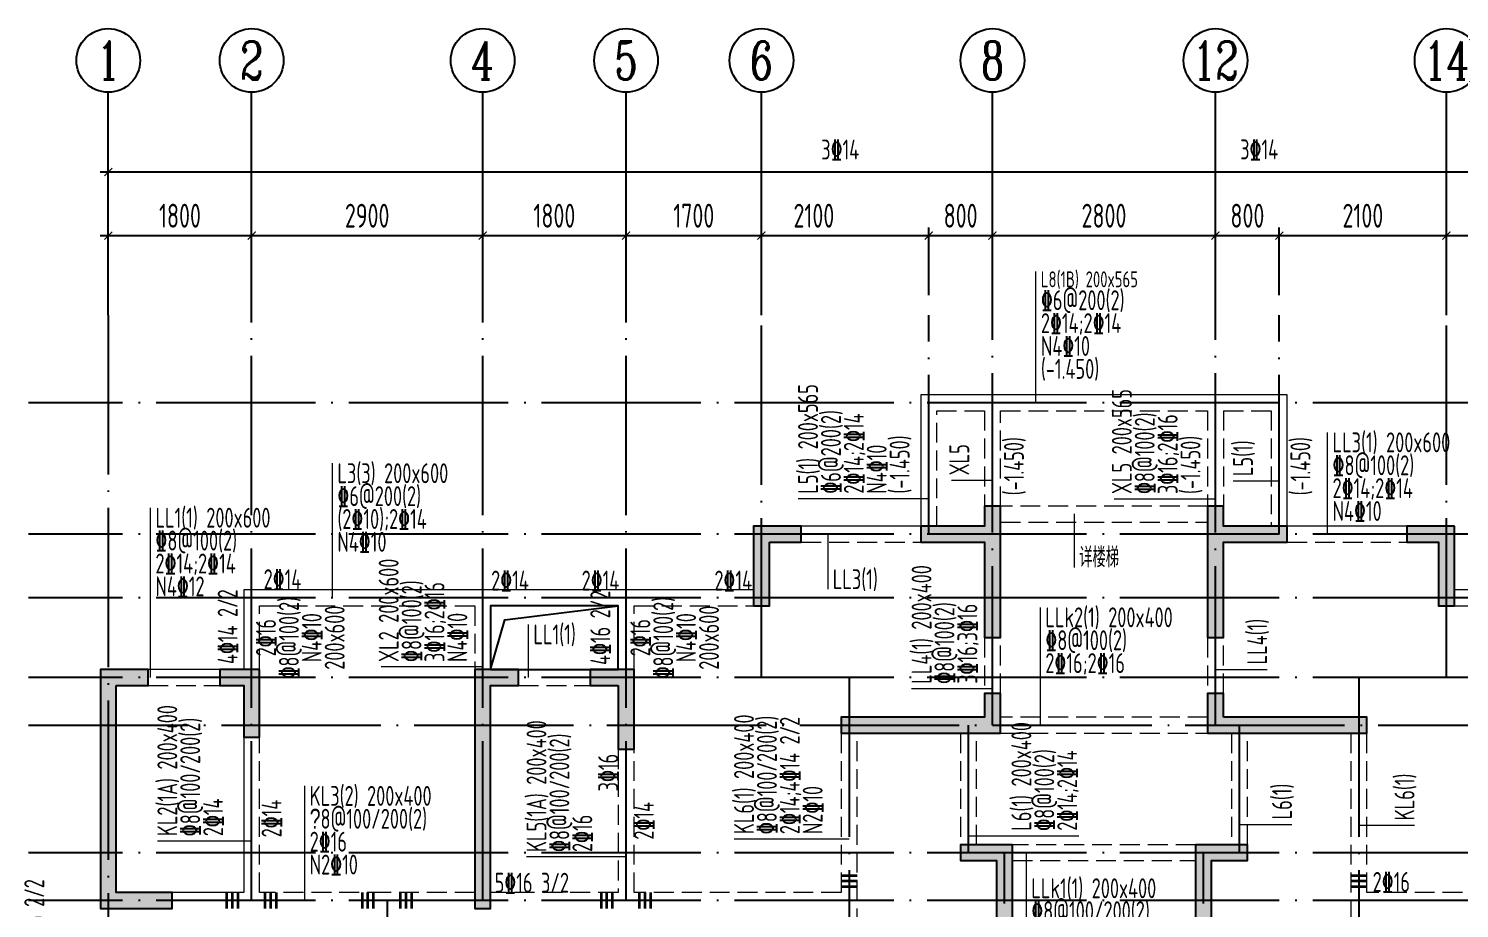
# Model space of a CAD drawing. Extents: x -1307975 to -76406, y -96289 to 379359.
# Drawn here: x -742851 to -724889, y 77264 to 88314 of the extents above; entities that cross this region are included whole.
import ezdxf
from ezdxf.enums import TextEntityAlignment as Align

# ---------------------------------------------------------------- set-up
doc = ezdxf.new("R2010")
doc.units = 0
doc.header["$LTSCALE"] = 1000
doc.linetypes.add('DASH', pattern=[0.35, 0.25, -0.1])
doc.linetypes.add('DOTE', pattern=[2.42, 2, -0.2, 0.02, -0.2])
doc.layers.get('0').update_dxf_attribs({"linetype": 'CONTINUOUS'})
doc.layers.get('DEFPOINTS').update_dxf_attribs({"linetype": 'CONTINUOUS'})
for name, color, linetype in [('A-AXIS', 1, 'CONTINUOUS'), ('A-DOTE', 10, 'DOTE'), ('AXIS_NUM', 7, 'CONTINUOUS'), ('S-D洞口', 4, 'CONTINUOUS'), ('S-L主梁线', 4, 'DASH'), ('S-L梁编号', 6, 'CONTINUOUS'), ('S-L梁配筋', 7, 'CONTINUOUS'), ('S-Q墙填充', 252, 'CONTINUOUS'), ('S-Q墙实线', 6, 'CONTINUOUS'), ('S-Y一般标注', 3, 'CONTINUOUS')]:
    doc.layers.add(name, color=color, linetype=linetype)
doc.layers.add('梁附加箍筋', color=1, linetype='CONTINUOUS', lineweight=35)
doc.styles.add('TSSD_Axis', font='complex.shx', dxfattribs={"width": 0.7, "bigfont": 'hztxt.shx'})
doc.styles.add('TSSD_DIMENSION', font='Tssdeng.shx', dxfattribs={"width": 0.7, "bigfont": 'tssdchn.shx'})
doc.styles.add('TSSD_REIN', font='tssdeng.shx', dxfattribs={"width": 0.7, "height": 300, "bigfont": 'tssdchn.shx'})
doc.dimstyles.new('TSSD_100_100', dxfattribs={"dimtxt": 300, "dimasz": 100, "dimexe": 100, "dimexo": 250, "dimgap": 100, "dimtad": 1, "dimdec": 0, "dimzin": 0, "dimdsep": 46, "dimtxsty": 'TSSD_DIMENSION', "dimblk": 'ARCHTICK', "dimcen": 0, "dimdle": 100, "dimclrt": 7, "dimadec": 0, "dimazin": 0, "dimtfac": 1, "dimtdec": 0, "dimtix": 1, "dimtmove": 2, "dimatfit": 3, "dimldrblk": 'ARCHTICK', "dimfxl": 1, "dimtolj": 1, "dimtzin": 0, "dimarcsym": 0})

# ---------------------------------------------------------------- blocks, each defined once
blk = doc.blocks.new('ts_axno')
at = {"color": 0, "linetype": 'ByBlock', "lineweight": -2}
blk.add_circle((0, 0), 0.5, dxfattribs=at)
at = {"color": 0, "linetype": 'ByBlock', "lineweight": -2, "style": 'TSSD_Axis', "width": 0.7}
blk.add_attdef('A', text='', height=0.6, dxfattribs=at).set_placement((0, 0), align=Align.MIDDLE_CENTER)
blk = doc.blocks.new('_ArchTick')
at = {"color": 0, "linetype": 'ByBlock', "const_width": 0.15}
blk.add_lwpolyline([(-0.5, -0.5), (0.5, 0.5)], dxfattribs=at)
blk = doc.blocks.new('*D264')
at = {"layer": 'DEFPOINTS', "color": 0, "transparency": 16777216}
for p in [(6400, 19250), (4600, 18250), (6400, 18250)]:
    blk.add_point(p, dxfattribs=at)
at = {"layer": 'S-Y一般标注', "color": 0, "lineweight": -2, "transparency": 16777216}
for p, q in [((4500, 19250), (6500, 19250)), ((4600, 18500), (4600, 19350)), ((6400, 18500), (6400, 19350))]:
    blk.add_line(p, q, dxfattribs=at)
at = {"layer": 'S-Y一般标注', "color": 0, "lineweight": -2, "transparency": 16777216, "xscale": 100, "yscale": 100, "zscale": 100, "rotation": 180}
blk.add_blockref('_ArchTick', (4600, 19250), dxfattribs=at)
at = {"layer": 'S-Y一般标注', "color": 0, "lineweight": -2, "transparency": 16777216, "xscale": 100, "yscale": 100, "zscale": 100}
blk.add_blockref('_ArchTick', (6400, 19250), dxfattribs=at)
at = {"layer": 'S-Y一般标注', "color": 7, "transparency": 16777216, "insert": (5500, 19500), "char_height": 300, "attachment_point": 5, "style": 'TSSD_DIMENSION'}
blk.add_mtext('\\A1;1800', dxfattribs=at)
blk = doc.blocks.new('*D265')
at = {"layer": 'DEFPOINTS', "color": 0, "transparency": 16777216}
for p in [(9300, 19250), (6400, 18250), (9300, 18250)]:
    blk.add_point(p, dxfattribs=at)
at = {"layer": 'S-Y一般标注', "color": 0, "lineweight": -2, "transparency": 16777216}
for p, q in [((6300, 19250), (9400, 19250)), ((6400, 18500), (6400, 19350)), ((9300, 18500), (9300, 19350))]:
    blk.add_line(p, q, dxfattribs=at)
at = {"layer": 'S-Y一般标注', "color": 0, "lineweight": -2, "transparency": 16777216, "xscale": 100, "yscale": 100, "zscale": 100, "rotation": 180}
blk.add_blockref('_ArchTick', (6400, 19250), dxfattribs=at)
at = {"layer": 'S-Y一般标注', "color": 0, "lineweight": -2, "transparency": 16777216, "xscale": 100, "yscale": 100, "zscale": 100}
blk.add_blockref('_ArchTick', (9300, 19250), dxfattribs=at)
at = {"layer": 'S-Y一般标注', "color": 7, "transparency": 16777216, "insert": (7850, 19500), "char_height": 300, "attachment_point": 5, "style": 'TSSD_DIMENSION'}
blk.add_mtext('\\A1;2900', dxfattribs=at)
blk = doc.blocks.new('*D266')
at = {"layer": 'DEFPOINTS', "color": 0, "transparency": 16777216}
for p in [(11100, 19250), (9300, 18250), (11100, 18250)]:
    blk.add_point(p, dxfattribs=at)
at = {"layer": 'S-Y一般标注', "color": 0, "lineweight": -2, "transparency": 16777216}
for p, q in [((9200, 19250), (11200, 19250)), ((9300, 18500), (9300, 19350)), ((11100, 18500), (11100, 19350))]:
    blk.add_line(p, q, dxfattribs=at)
at = {"layer": 'S-Y一般标注', "color": 0, "lineweight": -2, "transparency": 16777216, "xscale": 100, "yscale": 100, "zscale": 100, "rotation": 180}
blk.add_blockref('_ArchTick', (9300, 19250), dxfattribs=at)
at = {"layer": 'S-Y一般标注', "color": 0, "lineweight": -2, "transparency": 16777216, "xscale": 100, "yscale": 100, "zscale": 100}
blk.add_blockref('_ArchTick', (11100, 19250), dxfattribs=at)
at = {"layer": 'S-Y一般标注', "color": 7, "transparency": 16777216, "insert": (10200, 19500), "char_height": 300, "attachment_point": 5, "style": 'TSSD_DIMENSION'}
blk.add_mtext('\\A1;1800', dxfattribs=at)
blk = doc.blocks.new('*D267')
at = {"layer": 'DEFPOINTS', "color": 0, "transparency": 16777216}
for p in [(12800, 19250), (11100, 18250), (12800, 18250)]:
    blk.add_point(p, dxfattribs=at)
at = {"layer": 'S-Y一般标注', "color": 0, "lineweight": -2, "transparency": 16777216}
for p, q in [((11000, 19250), (12900, 19250)), ((11100, 18500), (11100, 19350)), ((12800, 18500), (12800, 19350))]:
    blk.add_line(p, q, dxfattribs=at)
at = {"layer": 'S-Y一般标注', "color": 0, "lineweight": -2, "transparency": 16777216, "xscale": 100, "yscale": 100, "zscale": 100, "rotation": 180}
blk.add_blockref('_ArchTick', (11100, 19250), dxfattribs=at)
at = {"layer": 'S-Y一般标注', "color": 0, "lineweight": -2, "transparency": 16777216, "xscale": 100, "yscale": 100, "zscale": 100}
blk.add_blockref('_ArchTick', (12800, 19250), dxfattribs=at)
at = {"layer": 'S-Y一般标注', "color": 7, "transparency": 16777216, "insert": (11950, 19500), "char_height": 300, "attachment_point": 5, "style": 'TSSD_DIMENSION'}
blk.add_mtext('\\A1;1700', dxfattribs=at)
blk = doc.blocks.new('*D268')
at = {"layer": 'DEFPOINTS', "color": 0, "transparency": 16777216}
for p in [(14900, 19250), (12800, 18250), (14900, 18250)]:
    blk.add_point(p, dxfattribs=at)
at = {"layer": 'S-Y一般标注', "color": 0, "lineweight": -2, "transparency": 16777216}
for p, q in [((12700, 19250), (15000, 19250)), ((12800, 18500), (12800, 19350)), ((14900, 18500), (14900, 19350))]:
    blk.add_line(p, q, dxfattribs=at)
at = {"layer": 'S-Y一般标注', "color": 0, "lineweight": -2, "transparency": 16777216, "xscale": 100, "yscale": 100, "zscale": 100, "rotation": 180}
blk.add_blockref('_ArchTick', (12800, 19250), dxfattribs=at)
at = {"layer": 'S-Y一般标注', "color": 0, "lineweight": -2, "transparency": 16777216, "xscale": 100, "yscale": 100, "zscale": 100}
blk.add_blockref('_ArchTick', (14900, 19250), dxfattribs=at)
at = {"layer": 'S-Y一般标注', "color": 7, "transparency": 16777216, "insert": (13458, 19500), "char_height": 300, "attachment_point": 5, "style": 'TSSD_DIMENSION'}
blk.add_mtext('\\A1;2100', dxfattribs=at)
blk = doc.blocks.new('*D269')
at = {"layer": 'DEFPOINTS', "color": 0, "transparency": 16777216}
for p in [(18500, 19250), (15700, 18250), (18500, 18250)]:
    blk.add_point(p, dxfattribs=at)
at = {"layer": 'S-Y一般标注', "color": 0, "lineweight": -2, "transparency": 16777216}
for p, q in [((15600, 19250), (18600, 19250)), ((15700, 18500), (15700, 19350)), ((18500, 18500), (18500, 19350))]:
    blk.add_line(p, q, dxfattribs=at)
at = {"layer": 'S-Y一般标注', "color": 0, "lineweight": -2, "transparency": 16777216, "xscale": 100, "yscale": 100, "zscale": 100, "rotation": 180}
blk.add_blockref('_ArchTick', (15700, 19250), dxfattribs=at)
at = {"layer": 'S-Y一般标注', "color": 0, "lineweight": -2, "transparency": 16777216, "xscale": 100, "yscale": 100, "zscale": 100}
blk.add_blockref('_ArchTick', (18500, 19250), dxfattribs=at)
at = {"layer": 'S-Y一般标注', "color": 7, "transparency": 16777216, "insert": (17100, 19500), "char_height": 300, "attachment_point": 5, "style": 'TSSD_DIMENSION'}
blk.add_mtext('\\A1;2800', dxfattribs=at)
blk = doc.blocks.new('*D270')
at = {"layer": 'DEFPOINTS', "color": 0, "transparency": 16777216}
for p in [(19300, 19250), (18500, 18250), (19300, 18250)]:
    blk.add_point(p, dxfattribs=at)
at = {"layer": 'S-Y一般标注', "color": 0, "lineweight": -2, "transparency": 16777216}
for p, q in [((18400, 19250), (19400, 19250)), ((18500, 18500), (18500, 19350)), ((19300, 18500), (19300, 19350))]:
    blk.add_line(p, q, dxfattribs=at)
at = {"layer": 'S-Y一般标注', "color": 0, "lineweight": -2, "transparency": 16777216, "xscale": 100, "yscale": 100, "zscale": 100, "rotation": 180}
blk.add_blockref('_ArchTick', (18500, 19250), dxfattribs=at)
at = {"layer": 'S-Y一般标注', "color": 0, "lineweight": -2, "transparency": 16777216, "xscale": 100, "yscale": 100, "zscale": 100}
blk.add_blockref('_ArchTick', (19300, 19250), dxfattribs=at)
at = {"layer": 'S-Y一般标注', "color": 7, "transparency": 16777216, "insert": (18900, 19500), "char_height": 300, "attachment_point": 5, "style": 'TSSD_DIMENSION'}
blk.add_mtext('\\A1;800', dxfattribs=at)
blk = doc.blocks.new('*D271')
at = {"layer": 'DEFPOINTS', "color": 0, "transparency": 16777216}
for p in [(23100, 19250), (21400, 18250), (23100, 18250)]:
    blk.add_point(p, dxfattribs=at)
at = {"layer": 'S-Y一般标注', "color": 0, "lineweight": -2, "transparency": 16777216}
for p, q in [((21300, 19250), (23200, 19250)), ((21400, 18500), (21400, 19350)), ((23100, 18500), (23100, 19350))]:
    blk.add_line(p, q, dxfattribs=at)
at = {"layer": 'S-Y一般标注', "color": 0, "lineweight": -2, "transparency": 16777216, "xscale": 100, "yscale": 100, "zscale": 100, "rotation": 180}
blk.add_blockref('_ArchTick', (21400, 19250), dxfattribs=at)
at = {"layer": 'S-Y一般标注', "color": 0, "lineweight": -2, "transparency": 16777216, "xscale": 100, "yscale": 100, "zscale": 100}
blk.add_blockref('_ArchTick', (23100, 19250), dxfattribs=at)
at = {"layer": 'S-Y一般标注', "color": 7, "transparency": 16777216, "insert": (22250, 19500), "char_height": 300, "attachment_point": 5, "style": 'TSSD_DIMENSION'}
blk.add_mtext('\\A1;1700', dxfattribs=at)
blk = doc.blocks.new('*D286')
at = {"layer": 'DEFPOINTS', "color": 0, "transparency": 16777216}
for p in [(54600, 20050), (4600, 18250), (54600, 18250)]:
    blk.add_point(p, dxfattribs=at)
at = {"layer": 'S-Y一般标注', "color": 0, "lineweight": -2, "transparency": 16777216}
for p, q in [((4600, 18500), (4600, 20150)), ((54600, 18500), (54600, 20150)), ((4500, 20050), (54700, 20050))]:
    blk.add_line(p, q, dxfattribs=at)
at = {"layer": 'S-Y一般标注', "color": 0, "lineweight": -2, "transparency": 16777216, "xscale": 100, "yscale": 100, "zscale": 100, "rotation": 180}
blk.add_blockref('_ArchTick', (4600, 20050), dxfattribs=at)
at = {"layer": 'S-Y一般标注', "color": 0, "lineweight": -2, "transparency": 16777216, "xscale": 100, "yscale": 100, "zscale": 100}
blk.add_blockref('_ArchTick', (54600, 20050), dxfattribs=at)
at = {"layer": 'S-Y一般标注', "color": 7, "transparency": 16777216, "insert": (29600, 20300), "char_height": 300, "attachment_point": 5, "style": 'TSSD_DIMENSION'}
blk.add_mtext('\\A1;50000', dxfattribs=at)
blk = doc.blocks.new('*D297')
at = {"layer": 'DEFPOINTS', "color": 0, "transparency": 16777216}
for p in [(15700, 19250), (14900, 18250), (15700, 18250)]:
    blk.add_point(p, dxfattribs=at)
at = {"layer": 'S-Y一般标注', "color": 0, "lineweight": -2, "transparency": 16777216}
for p, q in [((14800, 19250), (15800, 19250)), ((14900, 18500), (14900, 19350)), ((15700, 18500), (15700, 19350))]:
    blk.add_line(p, q, dxfattribs=at)
at = {"layer": 'S-Y一般标注', "color": 0, "lineweight": -2, "transparency": 16777216, "xscale": 100, "yscale": 100, "zscale": 100, "rotation": 180}
blk.add_blockref('_ArchTick', (14900, 19250), dxfattribs=at)
at = {"layer": 'S-Y一般标注', "color": 0, "lineweight": -2, "transparency": 16777216, "xscale": 100, "yscale": 100, "zscale": 100}
blk.add_blockref('_ArchTick', (15700, 19250), dxfattribs=at)
at = {"layer": 'S-Y一般标注', "color": 7, "transparency": 16777216, "insert": (15300, 19500), "char_height": 300, "attachment_point": 5, "style": 'TSSD_DIMENSION'}
blk.add_mtext('\\A1;800', dxfattribs=at)
blk = doc.blocks.new('*D298')
at = {"layer": 'DEFPOINTS', "color": 0, "transparency": 16777216}
for p in [(21400, 19250), (19300, 18250), (21400, 18250)]:
    blk.add_point(p, dxfattribs=at)
at = {"layer": 'S-Y一般标注', "color": 0, "lineweight": -2, "transparency": 16777216}
for p, q in [((19200, 19250), (21500, 19250)), ((19300, 18500), (19300, 19350)), ((21400, 18500), (21400, 19350))]:
    blk.add_line(p, q, dxfattribs=at)
at = {"layer": 'S-Y一般标注', "color": 0, "lineweight": -2, "transparency": 16777216, "xscale": 100, "yscale": 100, "zscale": 100, "rotation": 180}
blk.add_blockref('_ArchTick', (19300, 19250), dxfattribs=at)
at = {"layer": 'S-Y一般标注', "color": 0, "lineweight": -2, "transparency": 16777216, "xscale": 100, "yscale": 100, "zscale": 100}
blk.add_blockref('_ArchTick', (21400, 19250), dxfattribs=at)
at = {"layer": 'S-Y一般标注', "color": 7, "transparency": 16777216, "insert": (20350, 19500), "char_height": 300, "attachment_point": 5, "style": 'TSSD_DIMENSION'}
blk.add_mtext('\\A1;2100', dxfattribs=at)
blk = doc.blocks.new('20210807.15312078')
at = {"layer": 'S-Q墙填充'}
h = blk.add_hatch(color=252, dxfattribs=at)
h.dxf.hatch_style = 1
h.paths.add_polyline_path([(72216, 67840), (72216, 68190), (72016, 68190), (72016, 67940), (71216, 67940), (71216, 67740), (72016, 67740), (72016, 66540), (72216, 66540)])
h = blk.add_hatch(color=252, dxfattribs=at)
h.dxf.hatch_style = 1
h.paths.add_polyline_path([(74816, 67840), (74816, 66540), (75016, 66540), (75016, 67740), (75815, 67740), (75815, 67940), (75016, 67940), (75016, 68190), (74816, 68190)])
h = blk.add_hatch(color=252, dxfattribs=at)
h.dxf.hatch_style = 1
h.paths.add_polyline_path([(69316, 67740), (69716, 67740), (69716, 67940), (69116, 67940), (69116, 66940), (69316, 66940)])
h = blk.add_hatch(color=252, dxfattribs=at)
h.dxf.hatch_style = 1
h.paths.add_polyline_path([(77916, 67940), (77316, 67940), (77316, 67740), (77716, 67740), (77716, 66940), (77916, 66940)])
h = blk.add_hatch(color=252, dxfattribs=at)
h.dxf.hatch_style = 1
h.paths.add_polyline_path([(61116, 65940), (61516, 65940), (61516, 66140), (60916, 66140), (60916, 63140), (61816, 63140), (61816, 63340), (61116, 63340)])
h = blk.add_hatch(color=252, dxfattribs=at)
h.dxf.hatch_style = 1
h.paths.add_polyline_path([(62916, 66140), (62416, 66140), (62416, 65940), (62716, 65940), (62716, 65290), (62916, 65290)])
h = blk.add_hatch(color=252, dxfattribs=at)
h.dxf.hatch_style = 1
h.paths.add_polyline_path([(65616, 66140), (65616, 63140), (65816, 63140), (65816, 65940), (66166, 65940), (66166, 66140)])
h = blk.add_hatch(color=252, dxfattribs=at)
h.dxf.hatch_style = 1
h.paths.add_polyline_path([(67416, 65940), (67416, 65140), (67616, 65140), (67616, 66140), (67066, 66140), (67066, 65940)])
h = blk.add_hatch(color=252, dxfattribs=at)
h.dxf.hatch_style = 1
h.paths.add_polyline_path([(72216, 65340), (72216, 65840), (72016, 65840), (72016, 65540), (71816, 65540), (70216, 65540), (70216, 65340), (71816, 65340)])
h = blk.add_hatch(color=252, dxfattribs=at)
h.dxf.hatch_style = 1
h.paths.add_polyline_path([(75016, 65540), (75016, 65840), (74816, 65840), (74816, 65340), (75216, 65340), (76816, 65340), (76816, 65540), (75216, 65540)])
h = blk.add_hatch(color=252, dxfattribs=at)
h.dxf.hatch_style = 1
h.paths.add_polyline_path([(72366, 63940), (71716, 63940), (71716, 63740), (72166, 63740), (72166, 61640), (72566, 61640), (72566, 61840), (72366, 61840)])
h = blk.add_hatch(color=252, dxfattribs=at)
h.dxf.hatch_style = 1
h.paths.add_polyline_path([(74666, 61840), (74466, 61840), (74466, 61640), (74866, 61640), (74866, 63740), (75316, 63740), (75316, 63940), (74666, 63940)])
at = {"layer": 'S-D洞口', "color": 5}
blk.add_lwpolyline([(65816, 66140), (67416, 66140), (67416, 66940), (65816, 66940), (65816, 66140), (65993, 66762), (67416, 66940)], dxfattribs=at)
at = {"layer": 'S-L主梁线', "linetype": 'ByBlock', "lineweight": 18}
for p, q in [((72116, 69590), (71215, 69589)), ((71215, 69589), (71216, 67940)), ((74915, 69590), (72116, 69590)), ((75816, 69590), (74915, 69590)), ((75815, 67940), (75816, 69590)), ((71216, 67940), (69716, 67940)), ((77316, 67940), (75815, 67940)), ((62716, 67140), (62716, 66140)), ((65716, 67140), (62716, 67140)), ((67516, 67140), (65716, 67140)), ((69116, 67140), (67516, 67140)), ((79516, 67140), (77916, 67140)), ((65816, 66940), (67416, 66940)), ((65816, 66140), (65816, 66940)), ((67416, 66940), (67416, 66140)), ((62416, 66140), (61516, 66140)), ((67066, 66140), (66166, 66140)), ((62716, 65290), (62716, 63340)), ((62716, 63340), (61816, 63340))]:
    blk.add_line(p, q, dxfattribs=at)
at = {"layer": 'S-L主梁线', "linetype": 'DASH', "lineweight": 18}
for p, q in [((71415, 69389), (72016, 69390)), ((71416, 67940), (71415, 69389)), ((72016, 69390), (72016, 68190)), ((72216, 69390), (74815, 69390)), ((72216, 68190), (72216, 69390)), ((74815, 69390), (74816, 68190)), ((74815, 69390), (74816, 68190)), ((75015, 69390), (75616, 69390)), ((75015, 69390), (75016, 68190)), ((75616, 69390), (75615, 67940)), ((74816, 68190), (72216, 68190)), ((72216, 67990), (74816, 67990)), ((69716, 67740), (71216, 67740)), ((75815, 67740), (77316, 67740)), ((62916, 66940), (65616, 66940)), ((62916, 66140), (62916, 66940)), ((65616, 66940), (65616, 66140)), ((67616, 66940), (69116, 66940)), ((67616, 66140), (67616, 66940)), ((77916, 66940), (79416, 66940)), ((72016, 66540), (72016, 65840)), ((72216, 65840), (72216, 66540)), ((74816, 66540), (74816, 65840)), ((75016, 65840), (75016, 66540)), ((61516, 65940), (62416, 65940)), ((66166, 65940), (67066, 65940)), ((74816, 65540), (72216, 65540)), ((62916, 63340), (62916, 65290)), ((70216, 65340), (70216, 63340)), ((70416, 63240), (70416, 65340)), ((71716, 65340), (71716, 63940)), ((71916, 63940), (71916, 65340)), ((72216, 65340), (74816, 65340)), ((75116, 65340), (75116, 63940)), ((75316, 63940), (75316, 65340)), ((76616, 65340), (76616, 63240)), ((76816, 63340), (76816, 65340)), ((67416, 65140), (67416, 63340)), ((67616, 63340), (67616, 65140)), ((74666, 63940), (72366, 63940)), ((72366, 63740), (74666, 63740)), ((64516, 63340), (62916, 63340)), ((65616, 63340), (64516, 63340)), ((67416, 63340), (65816, 63340)), ((70216, 63340), (67616, 63340)), ((70416, 61840), (70416, 63240)), ((76616, 63240), (76616, 61840)), ((79416, 63340), (76816, 63340))]:
    blk.add_line(p, q, dxfattribs=at)
at = {"layer": 'S-Q墙实线'}
blk.add_lwpolyline([(72216, 67840), (72216, 68190), (72016, 68190), (72016, 67940), (71216, 67940), (71216, 67740), (72016, 67740), (72016, 66540), (72216, 66540), (72216, 67840)], dxfattribs=at)
for points in [[(74816, 67840), (74816, 66540), (75016, 66540), (75016, 67740), (75815, 67740), (75815, 67940), (75016, 67940), (75016, 68190), (74816, 68190)], [(69316, 67740), (69716, 67740), (69716, 67940), (69116, 67940), (69116, 66940), (69316, 66940)], [(77916, 67940), (77316, 67940), (77316, 67740), (77716, 67740), (77716, 66940), (77916, 66940)], [(61116, 65940), (61516, 65940), (61516, 66140), (60916, 66140), (60916, 63140), (61816, 63140), (61816, 63340), (61116, 63340)], [(62916, 66140), (62416, 66140), (62416, 65940), (62716, 65940), (62716, 65290), (62916, 65290)], [(65616, 66140), (65616, 63140), (65816, 63140), (65816, 65940), (66166, 65940), (66166, 66140)], [(67416, 65940), (67416, 65140), (67616, 65140), (67616, 66140), (67066, 66140), (67066, 65940)], [(72216, 65340), (72216, 65840), (72016, 65840), (72016, 65540), (71816, 65540), (70216, 65540), (70216, 65340), (71816, 65340)], [(75016, 65540), (75016, 65840), (74816, 65840), (74816, 65340), (75216, 65340), (76816, 65340), (76816, 65540), (75216, 65540)], [(72366, 63940), (71716, 63940), (71716, 63740), (72166, 63740), (72166, 61640), (72566, 61640), (72566, 61840), (72366, 61840)], [(74666, 61840), (74466, 61840), (74466, 61640), (74866, 61640), (74866, 63740), (75316, 63740), (75316, 63940), (74666, 63940)]]:
    blk.add_lwpolyline(points, close=True, dxfattribs=at)
blk = doc.blocks.new('20210726.16395156')
at = {"layer": 'A-AXIS'}
for p, q in [((4600, 18249.9), (4600, 21049.9)), ((6400, 18249.9), (6400, 21049.9)), ((9300, 18249.9), (9300, 21049.9)), ((11100, 18249.9), (11100, 21049.9)), ((12800, 18249.9), (12800, 21049.9)), ((15700, 18249.9), (15700, 21049.9)), ((18500, 18249.9), (18500, 21049.9)), ((21400, 18249.9), (21400, 21049.9))]:
    blk.add_line(p, q, dxfattribs=at)
at = {"layer": 'A-DOTE'}
for p, q in [((4600, 18249.9), (4600, 3600)), ((6400, 10900), (6400, 18249.9)), ((9300, 10900), (9300, 18249.9)), ((11100, 10900), (11100, 18249.9)), ((12800, 13700), (12800, 18249.9)), ((14900, 15500), (14900, 18249.9)), ((15700, 13100.3), (15700, 18249.9)), ((18500, 13100.3), (18500, 18249.9)), ((19300, 15500), (19300, 18249.9)), ((21400, 13700), (21400, 18249.9)), ((55600, 17150), (3600, 17150)), ((55600, 15500), (3600, 15500)), ((55600, 14700), (3600, 14700)), ((55600, 13700), (3600, 13700)), ((13900.2, 13700), (13900, 3600)), ((20299.8, 13700), (20300, 3600)), ((3600, 13100.3), (55600, 13100.3)), ((15400, 11500), (15400, 13100)), ((18800, 11500), (18800, 13100)), ((55600, 11500), (3600, 11500)), ((15850, 3600), (15850, 11500)), ((18350, 3600.1), (18350, 11500)), ((55600, 10900), (3600, 10900)), ((8100, 10900), (8100, 3600))]:
    blk.add_line(p, q, dxfattribs=at)
at = {"layer": 'A-AXIS'}
ref = blk.add_blockref('ts_axno', (4600, 21449.9), dxfattribs=dict(at, xscale=800, yscale=800, zscale=800))
ref.add_attrib('1', '1', dxfattribs={"layer": 'AXIS_NUM', "height": 480, "style": 'TSSD_Axis', "width": 0.7}).set_placement((4600, 21449.9), align=Align.MIDDLE_CENTER)
ref = blk.add_blockref('ts_axno', (6400, 21449.9), dxfattribs=dict(at, xscale=800, yscale=800, zscale=800))
ref.add_attrib('2', '2', dxfattribs={"layer": 'AXIS_NUM', "height": 480, "style": 'TSSD_Axis', "width": 0.7}).set_placement((6400, 21449.9), align=Align.MIDDLE_CENTER)
ref = blk.add_blockref('ts_axno', (9300, 21449.9), dxfattribs=dict(at, xscale=800, yscale=800, zscale=800))
ref.add_attrib('3', '4', dxfattribs={"layer": 'AXIS_NUM', "height": 480, "style": 'TSSD_Axis', "width": 0.7}).set_placement((9300, 21449.9), align=Align.MIDDLE_CENTER)
ref = blk.add_blockref('ts_axno', (11100, 21449.9), dxfattribs=dict(at, xscale=800, yscale=800, zscale=800))
ref.add_attrib('4', '5', dxfattribs={"layer": 'AXIS_NUM', "height": 480, "style": 'TSSD_Axis', "width": 0.7}).set_placement((11100, 21449.9), align=Align.MIDDLE_CENTER)
ref = blk.add_blockref('ts_axno', (12800, 21449.9), dxfattribs=dict(at, xscale=800, yscale=800, zscale=800))
ref.add_attrib('5', '6', dxfattribs={"layer": 'AXIS_NUM', "height": 480, "style": 'TSSD_Axis', "width": 0.7}).set_placement((12800, 21449.9), align=Align.MIDDLE_CENTER)
ref = blk.add_blockref('ts_axno', (15700, 21449.9), dxfattribs=dict(at, xscale=800, yscale=800, zscale=800))
ref.add_attrib('6', '8', dxfattribs={"layer": 'AXIS_NUM', "height": 480, "style": 'TSSD_Axis', "width": 0.7}).set_placement((15700, 21449.9), align=Align.MIDDLE_CENTER)
ref = blk.add_blockref('ts_axno', (18500, 21449.9), dxfattribs=dict(at, xscale=800, yscale=800, zscale=800))
ref.add_attrib('7', '12', dxfattribs={"layer": 'AXIS_NUM', "height": 480, "style": 'TSSD_Axis', "width": 0.7}).set_placement((18500, 21449.9), align=Align.MIDDLE_CENTER)
ref = blk.add_blockref('ts_axno', (21400, 21449.9), dxfattribs=dict(at, xscale=800, yscale=800, zscale=800))
ref.add_attrib('8', '14', dxfattribs={"layer": 'AXIS_NUM', "height": 480, "style": 'TSSD_Axis', "width": 0.7}).set_placement((21400, 21449.9), align=Align.MIDDLE_CENTER)
at = {"layer": 'S-Y一般标注'}
for base, p1, p2, picture, middle in [((54600, 20049.9), (4600, 18249.9), (54600, 18249.9), '*D286', (29600, 20299.9)), ((6400, 19249.9), (4600, 18249.9), (6400, 18249.9), '*D264', (5500, 19499.9)), ((9300, 19249.9), (6400, 18249.9), (9300, 18249.9), '*D265', (7850, 19499.9)), ((11100, 19249.9), (9300, 18249.9), (11100, 18249.9), '*D266', (10200, 19499.9)), ((12800, 19249.9), (11100, 18249.9), (12800, 18249.9), '*D267', (11950, 19499.9)), ((15700, 19249.9), (14900, 18249.9), (15700, 18249.9), '*D297', (15300, 19499.9)), ((18500, 19249.9), (15700, 18249.9), (18500, 18249.9), '*D269', (17100, 19499.9)), ((19300, 19249.9), (18500, 18249.9), (19300, 18249.9), '*D270', (18900, 19499.9)), ((21400, 19249.9), (19300, 18249.9), (21400, 18249.9), '*D298', (20350, 19499.9)), ((23100, 19249.9), (21400, 18249.9), (23100, 18249.9), '*D271', (22250, 19499.9))]:
    dim = blk.add_linear_dim(base=base, p1=p1, p2=p2, dimstyle='TSSD_100_100', dxfattribs=at)
    dim.commit()
    dim.dimension.update_dxf_attribs({"geometry": picture, "text_midpoint": middle})
dim = blk.add_linear_dim(base=(14900, 19249.9), p1=(12800, 18249.9), p2=(14900, 18249.9), dimstyle='TSSD_100_100', dxfattribs=at)
dim.commit()
dim.dimension.update_dxf_attribs({"geometry": '*D268', "text_midpoint": (13458.1, 19499.9), "dimtype": 160})

msp = doc.modelspace()

# ---------------------------------------------------------------- linework, layer by layer
at = {"layer": 'S-L梁编号', "lineweight": 18}
for p, q in [((-730205.76, 83613.9), (-730205.76, 85264.93)), ((-726544.48, 81963.9), (-726544.48, 83242.03)), ((-739036.95, 81163.9), (-739036.95, 82854.47)), ((-730750.85, 82639.69), (-731263.77, 82639.69)), ((-727151.22, 82630.39), (-727730.98, 82630.39)), ((-741321.31, 80163.9), (-741321.31, 82295.75)), ((-731551.01, 82409.69), (-733191.4, 82409.69)), ((-727950.56, 82405.02), (-729223.21, 82405.02)), ((-729724.43, 82218.38), (-729724.43, 81547.45)), ((-732818.67, 81963.9), (-732818.67, 81273.42)), ((-730149.63, 79564.17), (-730149.63, 81044.65)), ((-736576.38, 80163.9), (-736576.38, 80830.12)), ((-737150.84, 80296.78), (-738426.74, 80296.78)), ((-727950.85, 80264.78), (-727303.82, 80264.78)), ((-730750.85, 80022.27), (-731766.29, 80022.27)), ((-739384.98, 77363.9), (-739384.98, 78801.89)), ((-727650.97, 78319.47), (-726991.61, 78319.47)), ((-732550.84, 78133.75), (-733995.11, 78133.75)), ((-731050.91, 78176.29), (-729668.49, 78176.29)), ((-726150.85, 78307.65), (-725453.06, 78307.65)), ((-740050.84, 78108.29), (-741234.52, 78108.29)), ((-730326.21, 77963.9), (-730326.21, 76797.28)), ((-735350.84, 77909.84), (-736599.98, 77909.84))]:
    msp.add_line(p, q, dxfattribs=at)
at = {"layer": '梁附加箍筋', "lineweight": 35}
for p, q in [((-732450.84, 77673.9), (-732650.84, 77673.9)), ((-732450.84, 77603.9), (-732650.84, 77603.9)), ((-726050.85, 77673.9), (-726250.85, 77673.9)), ((-726050.85, 77603.9), (-726250.85, 77603.9)), ((-740360.84, 77263.9), (-740360.84, 77463.9)), ((-740290.84, 77263.9), (-740290.84, 77463.9)), ((-740220.84, 77263.9), (-740220.84, 77463.9)), ((-739880.84, 77263.9), (-739880.84, 77463.9)), ((-739810.84, 77263.9), (-739810.84, 77463.9)), ((-739740.84, 77263.9), (-739740.84, 77463.9)), ((-738660.84, 77263.9), (-738660.84, 77463.9)), ((-738590.84, 77263.9), (-738590.84, 77463.9)), ((-738520.84, 77263.9), (-738520.84, 77463.9)), ((-738180.84, 77263.9), (-738180.84, 77463.9)), ((-738110.84, 77263.9), (-738110.84, 77463.9)), ((-738040.84, 77263.9), (-738040.84, 77463.9)), ((-735660.84, 77263.9), (-735660.84, 77463.9)), ((-735590.84, 77263.9), (-735590.84, 77463.9)), ((-735520.84, 77263.9), (-735520.84, 77463.9)), ((-735180.84, 77263.9), (-735180.84, 77463.9)), ((-735110.84, 77263.9), (-735110.84, 77463.9)), ((-735040.84, 77263.9), (-735040.84, 77463.9)), ((-732450.84, 77533.9), (-732650.84, 77533.9)), ((-726050.85, 77533.9), (-726250.85, 77533.9))]:
    msp.add_line(p, q, dxfattribs=at)

# ---------------------------------------------------------------- block references
at = {"layer": 'A-DOTE'}
msp.add_blockref('20210726.16395156', (-746450.85, 66463.85), dxfattribs=at)
at = {"layer": 'S-Q墙填充'}
msp.add_blockref('20210807.15312078', (-802866.49, 14124.33), dxfattribs=at)

# ---------------------------------------------------------------- texts
at = {"layer": 'S-L梁编号', "color": 6, "style": 'TSSD_REIN', "width": 0.7}
for s, height, p in [('L8(1B) 200x565', 200, (-730143.26, 85064.93)), ('LL3(1) 200x600', 250, (-726481.98, 82992.03)), ('L3(3) 200x600', 250, (-738974.45, 82604.47)), ('LL1(1) 200x600', 250, (-741258.81, 82045.75)), ('详楼梯', 250, (-729661.93, 81547.45)), ('LL3(1)', 250, (-732756.17, 81273.42)), ('LLk2(1) 200x400', 250, (-730087.13, 80794.65)), ('LL1(1)', 250, (-736513.88, 80580.12)), ('KL3(2) 200x400', 250, (-739322.48, 78551.89)), ('LLk1(1) 200x400', 250, (-730263.71, 77391.52))]:
    msp.add_text(s, height=height, dxfattribs=at).set_placement(p)
for s, p in [('L5(1) 200x565', (-732941.4, 82472.19)), ('XL5 200x565', (-729002.06, 82467.52)), ('XL5', (-731042.61, 82702.19)), ('L5(1)', (-727480.98, 82692.89)), ('XL2 200x600', (-738205.59, 80359.28)), ('LL4(1) 200x400', (-731516.29, 80084.77)), ('LL4(1)', (-727303.82, 80327.28)), ('KL2(1A) 200x400', (-740984.52, 78170.79)), ('KL5(1A) 200x400', (-736349.98, 77972.34)), ('KL6(1) 200x400', (-733745.11, 78196.25)), ('L6(1) 200x400', (-730262.72, 78238.79)), ('KL6(1)', (-725453.06, 78370.15)), ('L6(1)', (-726991.61, 78381.97))]:
    msp.add_text(s, height=250, rotation=90, dxfattribs=at).set_placement(p)
at = {"layer": 'S-L梁配筋', "color": 7, "style": 'TSSD_REIN', "width": 0.7}
for s, p in [('3%%13214', (-732900.85, 86669.81)), ('%%1326@200(2)', (-730143.26, 84777.43)), ('2%%13214;2%%13214', (-730143.26, 84489.93)), ('N4%%13210', (-730143.26, 84202.43)), ('(-1.450)', (-730143.26, 83914.93)), ('%%1328@100(2)', (-726481.98, 82704.53)), ('2%%13214;2%%13214', (-726481.98, 82417.03)), ('%%1326@200(2)', (-738974.45, 82316.97)), ('(2%%13210);2%%13214', (-738974.45, 82029.47)), ('N4%%13210', (-726481.98, 82129.53)), ('%%1328@100(2)', (-741258.81, 81758.25)), ('N4%%13210', (-738974.45, 81741.97)), ('2%%13214;2%%13214', (-741258.81, 81470.75)), ('N4%%13212', (-741258.81, 81183.25)), ('2%%13214', (-739900.84, 81273.1)), ('%%1328@100(2)', (-730087.13, 80507.15)), ('2%%13216;2%%13216', (-730087.13, 80219.65)), ('\ue5328@100/200(2)', (-739322.48, 78264.39)), ('2%%13216', (-739322.48, 77976.89)), ('N2%%13210', (-739322.48, 77689.39)), ('5%%13216 3/2', (-737000.84, 77461.33)), ('%%1328@100/200(2)', (-730263.71, 77104.02))]:
    msp.add_text(s, height=250, dxfattribs=at).set_placement(p)
msp.add_text('3%%13214', height=250, rotation=360, dxfattribs=at).set_placement((-727164.89, 86671.35), align=Align.RIGHT)
for s, p in [('%%1326@200(2)', (-732653.9, 82472.19)), ('2%%13214;2%%13214', (-732366.4, 82472.19)), ('%%1328@100(2)', (-728714.56, 82467.52)), ('3%%13216;2%%13216', (-728427.06, 82467.52)), ('(-1.450)', (-731791.4, 82472.19)), ('(-1.450)', (-730356.9, 82450.93)), ('(-1.450)', (-728139.56, 82467.52)), ('(-1.450)', (-726759.95, 82450.93)), ('N4%%13210', (-732078.9, 82472.19)), ('%%1328@100(2)', (-737918.09, 80359.28)), ('%%1328@100(2)', (-731228.79, 80084.77)), ('3%%13216;3%%13216', (-730941.29, 80084.77)), ('N4%%13210', (-737343.09, 80359.28)), ('%%1328@100/200(2)', (-740697.02, 78170.79)), ('%%1328@100/200(2)', (-733457.61, 78196.25)), ('%%1328@100/200(2)', (-736062.48, 77972.34)), ('%%1328@100(2)', (-729975.22, 78238.79)), ('2%%13214;2%%13214', (-729687.72, 78238.79)), ('3%%13216', (-735449.65, 78733.43)), ('N2%%13210', (-732882.61, 78196.25)), ('2%%13214', (-740409.52, 78170.79)), ('2%%13216', (-735774.98, 77972.34))]:
    msp.add_text(s, height=250, rotation=90, dxfattribs=at).set_placement(p)
for s, p in [('2%%13214', (-736571.45, 81256.56)), ('2%%13214', (-735435.52, 81256.56)), ('2%%13214', (-733768.63, 81256.56)), ('2%%13216', (-725509.62, 77471.52))]:
    msp.add_text(s, height=250, dxfattribs=at).set_placement(p, align=Align.RIGHT)
at = {"layer": 'S-L梁配筋', "color": 1, "style": 'TSSD_REIN', "width": 0.7}
msp.add_text('4%%13214 2/2', height=250, rotation=90, dxfattribs=at).set_placement((-740152.14, 80801.66), align=Align.BOTTOM_CENTER)
for s, p in [('3%%13216;2%%13216', (-737630.59, 80359.28)), ('2%%13214;4%%13214 2/2', (-733170.11, 78196.25)), ('4%%13216 2/2;4%%13216 2/2', (-742655.06, 75700.27))]:
    msp.add_text(s, height=250, rotation=90, dxfattribs=at).set_placement(p)
at = {"layer": 'S-L梁配筋', "color": 7, "style": 'TSSD_REIN', "width": 0.7}
for s, p in [('4%%13216 2/2', (-735474.45, 80787.74)), ('%%1328@100(2)', (-739383.62, 80663.9)), ('200x600', (-738808.62, 80663.9)), ('%%1328@100(2)', (-734684.19, 80663.9)), ('200x600', (-734109.19, 80663.9)), ('2%%13216', (-739671.12, 80663.9)), ('N4%%13210', (-739096.12, 80663.9)), ('2%%13216', (-734971.69, 80663.9)), ('N4%%13210', (-734396.69, 80663.9))]:
    msp.add_text(s, height=250, rotation=90, dxfattribs=at).set_placement(p, align=Align.BOTTOM_CENTER)
for p in [(-739676.01, 78392.23), (-735002.43, 78363.9)]:
    msp.add_text('2%%13214', height=250, rotation=90, dxfattribs=at).set_placement(p, align=Align.CENTER)

doc.saveas('drawing.dxf')
